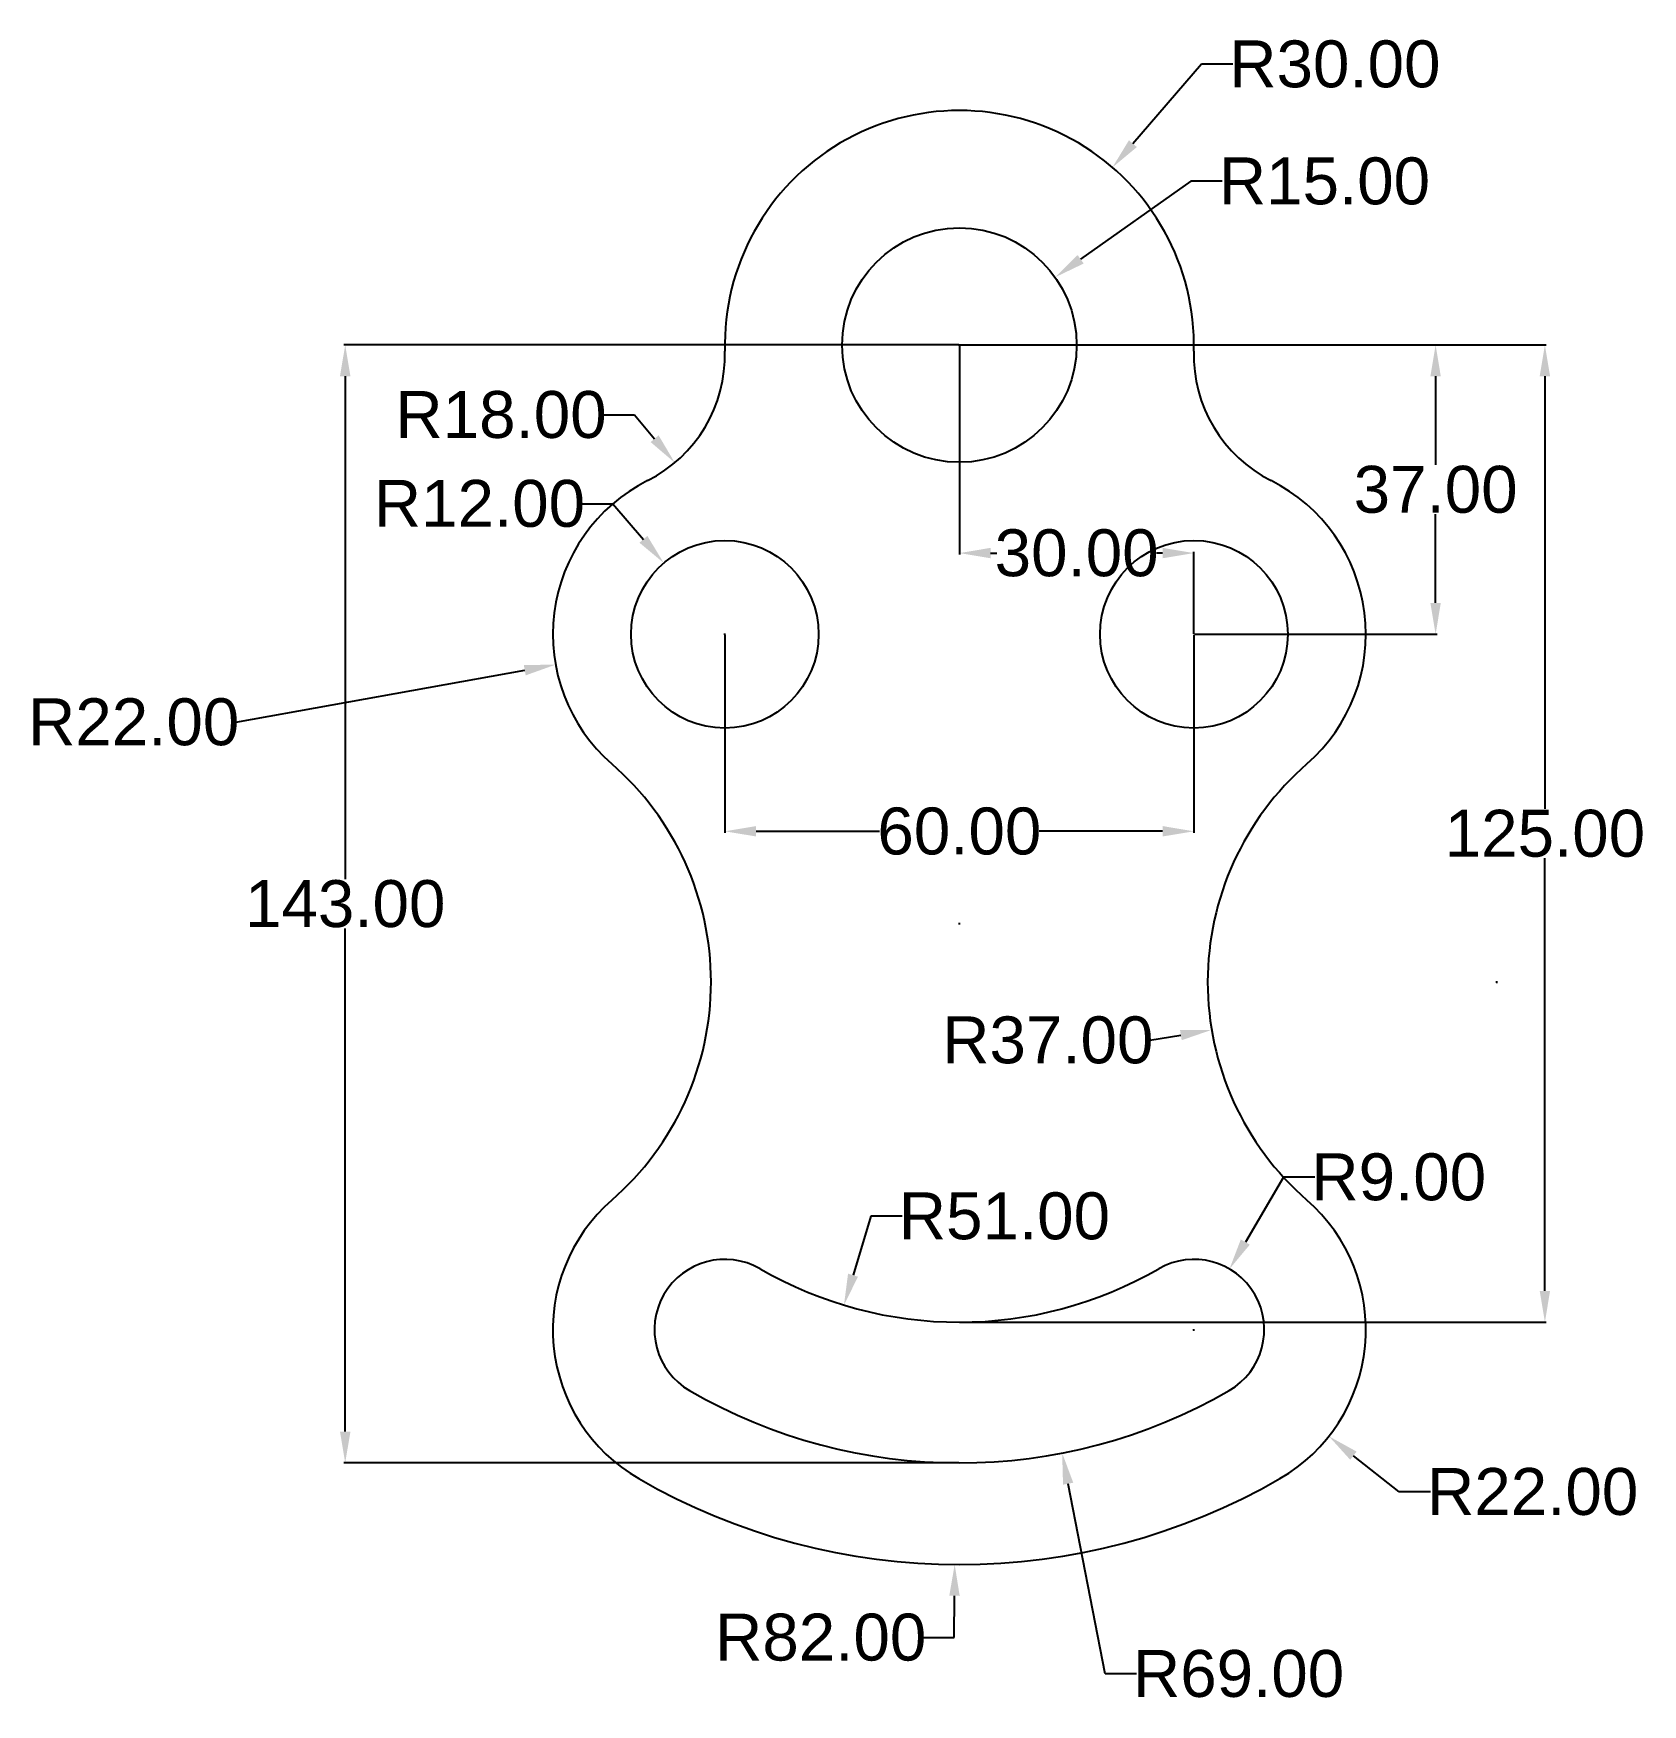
# Model space of a CAD drawing. Header units: centimetres. Extents: x 183 to 389, y 31 to 244.
import ezdxf

# ---------------------------------------------------------------- set-up
doc = ezdxf.new("R2010")
doc.units = ezdxf.units.CM
doc.header["$MEASUREMENT"] = 0
doc.styles.get("Standard").update_dxf_attribs({"font": 'arial.ttf'})
doc.dimstyles.get("Standard").update_dxf_attribs({"dimtxt": 6, "dimasz": 4, "dimexe": 0.18, "dimexo": 0.0625, "dimgap": 0.09, "dimtad": 0, "dimtih": 1, "dimtoh": 1, "dimzin": 0, "dimdsep": 46, "dimtxsty": 'Standard', "dimcen": 0.09, "dimclrd": 2, "dimclre": 2, "dimclrt": 2, "dimadec": 0, "dimazin": 0, "dimtfac": 1, "dimtofl": 0, "dimtmove": 0, "dimatfit": 3, "dimfxl": 1, "dimtfillclr": 2, "dimtolj": 1, "dimtzin": 0, "dimarcsym": 0})

# ---------------------------------------------------------------- blocks, each defined once
blk = doc.blocks.new('*D5')
at = {"color": 2, "lineweight": -2, "transparency": 16777216}
for p, q in [((271.93, 167.37), (271.93, 142.05)), ((331.93, 167.37), (331.93, 142.05)), ((275.93, 142.23), (291.71, 142.23)), ((327.93, 142.23), (312.15, 142.23))]:
    blk.add_line(p, q, dxfattribs=at)
at = {"color": 2, "transparency": 16777216}
for points in [[(275.93, 142.9), (275.93, 141.57), (271.93, 142.23)], [(327.93, 142.9), (327.93, 141.57), (331.93, 142.23)]]:
    blk.add_solid(points, dxfattribs=at)
at = {"layer": 'Defpoints', "color": 0, "transparency": 16777216}
for p in [(271.93, 167.44), (331.93, 167.44), (331.93, 142.23)]:
    blk.add_point(p, dxfattribs=at)
at = {"color": 2, "transparency": 16777216, "insert": (301.93, 142.23), "char_height": 6, "attachment_point": 5}
blk.add_mtext('\\A1;60.00', dxfattribs=at)
blk = doc.blocks.new('*D6')
at = {"color": 2, "lineweight": -2, "transparency": 16777216}
for p, q in [((301.99, 204.44), (377.01, 204.44)), ((376.83, 200.44), (376.83, 145.09)), ((376.83, 83.44), (376.83, 138.78)), ((301.99, 79.44), (377.01, 79.44))]:
    blk.add_line(p, q, dxfattribs=at)
at = {"color": 2, "transparency": 16777216}
for points in [[(376.16, 200.44), (377.49, 200.44), (376.83, 204.44)], [(376.16, 83.44), (377.49, 83.44), (376.83, 79.44)]]:
    blk.add_solid(points, dxfattribs=at)
at = {"layer": 'Defpoints', "color": 0, "transparency": 16777216}
for p in [(301.93, 204.44), (301.93, 79.44), (376.83, 79.44)]:
    blk.add_point(p, dxfattribs=at)
at = {"color": 2, "transparency": 16777216, "insert": (376.83, 141.94), "char_height": 6, "attachment_point": 5}
blk.add_mtext('\\A1;125.00', dxfattribs=at)
blk = doc.blocks.new('*D7')
at = {"color": 2, "lineweight": -2, "transparency": 16777216}
for p, q in [((301.87, 204.44), (223.19, 204.44)), ((223.37, 200.44), (223.37, 136.09)), ((223.37, 65.44), (223.37, 129.78)), ((301.87, 61.44), (223.19, 61.44))]:
    blk.add_line(p, q, dxfattribs=at)
at = {"color": 2, "transparency": 16777216}
for points in [[(222.7, 200.44), (224.04, 200.44), (223.37, 204.44)], [(222.7, 65.44), (224.04, 65.44), (223.37, 61.44)]]:
    blk.add_solid(points, dxfattribs=at)
at = {"layer": 'Defpoints', "color": 0, "transparency": 16777216}
for p in [(301.93, 204.44), (223.37, 61.44), (301.93, 61.44)]:
    blk.add_point(p, dxfattribs=at)
at = {"color": 2, "transparency": 16777216, "insert": (223.37, 132.94), "char_height": 6, "attachment_point": 5}
blk.add_mtext('\\A1;143.00', dxfattribs=at)
blk = doc.blocks.new('*D8')
at = {"color": 2, "lineweight": -2, "transparency": 16777216}
for p, q in [((301.99, 204.44), (363.03, 204.44)), ((362.85, 200.44), (362.85, 189.09)), ((362.85, 171.44), (362.85, 182.78)), ((331.99, 167.44), (363.03, 167.44))]:
    blk.add_line(p, q, dxfattribs=at)
at = {"color": 2, "transparency": 16777216}
for points in [[(362.18, 200.44), (363.51, 200.44), (362.85, 204.44)], [(362.18, 171.44), (363.51, 171.44), (362.85, 167.44)]]:
    blk.add_solid(points, dxfattribs=at)
at = {"layer": 'Defpoints', "color": 0, "transparency": 16777216}
for p in [(301.93, 204.44), (331.93, 167.44), (362.85, 167.44)]:
    blk.add_point(p, dxfattribs=at)
at = {"color": 2, "transparency": 16777216, "insert": (362.85, 185.94), "char_height": 6, "attachment_point": 5}
blk.add_mtext('\\A1;37.00', dxfattribs=at)
blk = doc.blocks.new('*D9')
at = {"color": 2, "lineweight": -2, "transparency": 16777216}
for p, q in [((301.93, 204.37), (301.93, 177.64)), ((305.93, 177.82), (306.73, 177.82)), ((327.93, 177.82), (327.13, 177.82)), ((331.93, 167.5), (331.93, 178))]:
    blk.add_line(p, q, dxfattribs=at)
at = {"color": 2, "transparency": 16777216}
for points in [[(305.93, 178.49), (305.93, 177.16), (301.93, 177.82)], [(327.93, 178.49), (327.93, 177.16), (331.93, 177.82)]]:
    blk.add_solid(points, dxfattribs=at)
at = {"layer": 'Defpoints', "color": 0, "transparency": 16777216}
for p in [(301.93, 204.44), (331.93, 177.82), (331.93, 167.44)]:
    blk.add_point(p, dxfattribs=at)
at = {"color": 2, "transparency": 16777216, "insert": (316.93, 177.82), "char_height": 6, "attachment_point": 5}
blk.add_mtext('\\A1;30.00', dxfattribs=at)
blk = doc.blocks.new('*D10')
at = {"color": 2, "lineweight": -2, "transparency": 16777216}
for p, q in [((332.89, 240.36), (324.12, 230.19)), ((336.89, 240.36), (332.89, 240.36)), ((301.84, 204.44), (302.02, 204.44)), ((301.93, 204.35), (301.93, 204.53))]:
    blk.add_line(p, q, dxfattribs=at)
at = {"color": 2, "transparency": 16777216}
blk.add_solid([(323.62, 230.63), (324.63, 229.76), (321.51, 227.16)], dxfattribs=at)
at = {"layer": 'Defpoints', "color": 0, "transparency": 16777216}
for p in [(321.51, 227.16), (301.93, 204.44)]:
    blk.add_point(p, dxfattribs=at)
at = {"color": 2, "transparency": 16777216, "insert": (349.96, 240.36), "char_height": 6, "attachment_point": 5}
blk.add_mtext('\\A1;R30.00', dxfattribs=at)
blk = doc.blocks.new('*D12')
at = {"color": 2, "lineweight": -2, "transparency": 16777216}
for p, q in [((331.55, 225.39), (317.44, 215.41)), ((335.55, 225.39), (331.55, 225.39)), ((301.84, 204.44), (302.02, 204.44)), ((301.93, 204.35), (301.93, 204.53))]:
    blk.add_line(p, q, dxfattribs=at)
at = {"color": 2, "transparency": 16777216}
blk.add_solid([(317.06, 215.95), (317.83, 214.86), (314.17, 213.1)], dxfattribs=at)
at = {"layer": 'Defpoints', "color": 0, "transparency": 16777216}
for p in [(314.17, 213.1), (301.93, 204.44)]:
    blk.add_point(p, dxfattribs=at)
at = {"color": 2, "transparency": 16777216, "insert": (348.63, 225.39), "char_height": 6, "attachment_point": 5}
blk.add_mtext('\\A1;R15.00', dxfattribs=at)
blk = doc.blocks.new('*D13')
at = {"color": 2, "lineweight": -2, "transparency": 16777216}
for p, q in [((256.38, 195.51), (260.38, 195.51)), ((260.38, 195.51), (262.95, 192.45))]:
    blk.add_line(p, q, dxfattribs=at)
at = {"color": 2, "transparency": 16777216}
blk.add_solid([(263.46, 192.88), (262.44, 192.02), (265.53, 189.38)], dxfattribs=at)
at = {"layer": 'Defpoints', "color": 0, "transparency": 16777216}
for p in [(253.95, 203.17), (265.53, 189.38)]:
    blk.add_point(p, dxfattribs=at)
at = {"color": 2, "transparency": 16777216, "insert": (243.3, 195.51), "char_height": 6, "attachment_point": 5}
blk.add_mtext('\\A1;R18.00', dxfattribs=at)
blk = doc.blocks.new('*D14')
at = {"color": 2, "lineweight": -2, "transparency": 16777216}
for p, q in [((370.6, 122.95), (370.78, 122.95)), ((370.69, 122.86), (370.69, 123.04)), ((326.31, 115.51), (330.26, 116.17))]:
    blk.add_line(p, q, dxfattribs=at)
at = {"color": 2, "transparency": 16777216}
blk.add_solid([(330.15, 116.83), (330.37, 115.51), (334.2, 116.83)], dxfattribs=at)
at = {"layer": 'Defpoints', "color": 0, "transparency": 16777216}
for p in [(370.69, 122.95), (334.2, 116.83)]:
    blk.add_point(p, dxfattribs=at)
at = {"color": 2, "transparency": 16777216, "insert": (313.24, 115.51), "char_height": 6, "attachment_point": 5}
blk.add_mtext('\\A1;R37.00', dxfattribs=at)
blk = doc.blocks.new('*D15')
at = {"color": 2, "lineweight": -2, "transparency": 16777216}
for p, q in [((343.38, 97.99), (338.51, 89.69)), ((347.38, 97.99), (343.38, 97.99)), ((331.84, 78.47), (332.02, 78.47)), ((331.93, 78.38), (331.93, 78.56))]:
    blk.add_line(p, q, dxfattribs=at)
at = {"color": 2, "transparency": 16777216}
blk.add_solid([(337.93, 90.02), (339.08, 89.35), (336.48, 86.24)], dxfattribs=at)
at = {"layer": 'Defpoints', "color": 0, "transparency": 16777216}
for p in [(336.48, 86.24), (331.93, 78.47)]:
    blk.add_point(p, dxfattribs=at)
at = {"color": 2, "transparency": 16777216, "insert": (358.13, 97.99), "char_height": 6, "attachment_point": 5}
blk.add_mtext('\\A1;R9.00', dxfattribs=at)
blk = doc.blocks.new('*D16')
at = {"color": 2, "lineweight": -2, "transparency": 16777216}
for p, q in [((331.84, 78.47), (332.02, 78.47)), ((331.93, 78.38), (331.93, 78.56)), ((358.19, 57.74), (352.33, 62.36)), ((362.19, 57.74), (358.19, 57.74))]:
    blk.add_line(p, q, dxfattribs=at)
at = {"color": 2, "transparency": 16777216}
blk.add_solid([(352.75, 62.88), (351.92, 61.84), (349.2, 64.84)], dxfattribs=at)
at = {"layer": 'Defpoints', "color": 0, "transparency": 16777216}
for p in [(331.93, 78.47), (349.2, 64.84)]:
    blk.add_point(p, dxfattribs=at)
at = {"color": 2, "transparency": 16777216, "insert": (375.26, 57.74), "char_height": 6, "attachment_point": 5}
blk.add_mtext('\\A1;R22.00', dxfattribs=at)
blk = doc.blocks.new('*D17')
at = {"color": 2, "lineweight": -2, "transparency": 16777216}
for p, q in [((301.84, 130.44), (302.02, 130.44)), ((301.93, 130.35), (301.93, 130.53)), ((301.26, 39.11), (301.3, 44.44)), ((297.26, 39.11), (301.26, 39.11))]:
    blk.add_line(p, q, dxfattribs=at)
at = {"color": 2, "transparency": 16777216}
blk.add_solid([(300.64, 44.44), (301.97, 44.43), (301.33, 48.44)], dxfattribs=at)
at = {"layer": 'Defpoints', "color": 0, "transparency": 16777216}
for p in [(301.93, 130.44), (301.33, 48.44)]:
    blk.add_point(p, dxfattribs=at)
at = {"color": 2, "transparency": 16777216, "insert": (284.19, 39.11), "char_height": 6, "attachment_point": 5}
blk.add_mtext('\\A1;R82.00', dxfattribs=at)
blk = doc.blocks.new('*D18')
at = {"color": 2, "lineweight": -2, "transparency": 16777216}
for p, q in [((290.61, 93), (288.33, 85.45)), ((294.61, 93), (290.61, 93))]:
    blk.add_line(p, q, dxfattribs=at)
at = {"color": 2, "transparency": 16777216}
blk.add_solid([(287.69, 85.64), (288.96, 85.25), (287.17, 81.62)], dxfattribs=at)
at = {"layer": 'Defpoints', "color": 0, "transparency": 16777216}
for p in [(301.93, 130.44), (287.17, 81.62)]:
    blk.add_point(p, dxfattribs=at)
at = {"color": 2, "transparency": 16777216, "insert": (307.69, 93), "char_height": 6, "attachment_point": 5}
blk.add_mtext('\\A1;R51.00', dxfattribs=at)
blk = doc.blocks.new('*D19')
at = {"color": 2, "lineweight": -2, "transparency": 16777216}
for p, q in [((301.84, 130.44), (302.02, 130.44)), ((301.93, 130.35), (301.93, 130.53)), ((320.57, 34.46), (315.85, 58.77)), ((324.57, 34.46), (320.57, 34.46))]:
    blk.add_line(p, q, dxfattribs=at)
at = {"color": 2, "transparency": 16777216}
blk.add_solid([(316.5, 58.9), (315.19, 58.65), (315.08, 62.7)], dxfattribs=at)
at = {"layer": 'Defpoints', "color": 0, "transparency": 16777216}
for p in [(301.93, 130.44), (315.08, 62.7)]:
    blk.add_point(p, dxfattribs=at)
at = {"color": 2, "transparency": 16777216, "insert": (337.64, 34.46), "char_height": 6, "attachment_point": 5}
blk.add_mtext('\\A1;R69.00', dxfattribs=at)
blk = doc.blocks.new('*D20')
at = {"color": 2, "lineweight": -2, "transparency": 16777216}
for p, q in [((253.61, 184.14), (257.61, 184.14)), ((257.61, 184.14), (261.52, 179.58)), ((271.84, 167.44), (272.02, 167.44)), ((271.93, 167.35), (271.93, 167.53))]:
    blk.add_line(p, q, dxfattribs=at)
at = {"color": 2, "transparency": 16777216}
blk.add_solid([(262.02, 180.02), (261.01, 179.15), (264.12, 176.55)], dxfattribs=at)
at = {"layer": 'Defpoints', "color": 0, "transparency": 16777216}
for p in [(264.12, 176.55), (271.93, 167.44)]:
    blk.add_point(p, dxfattribs=at)
at = {"color": 2, "transparency": 16777216, "insert": (240.54, 184.14), "char_height": 6, "attachment_point": 5}
blk.add_mtext('\\A1;R12.00', dxfattribs=at)
blk = doc.blocks.new('*D21')
at = {"color": 2, "lineweight": -2, "transparency": 16777216}
for p, q in [((271.84, 167.44), (272.02, 167.44)), ((271.93, 167.35), (271.93, 167.53)), ((209.39, 156.2), (246.34, 162.84))]:
    blk.add_line(p, q, dxfattribs=at)
at = {"color": 2, "transparency": 16777216}
blk.add_solid([(246.22, 163.5), (246.46, 162.18), (250.28, 163.55)], dxfattribs=at)
at = {"layer": 'Defpoints', "color": 0, "transparency": 16777216}
for p in [(271.93, 167.44), (250.28, 163.55)]:
    blk.add_point(p, dxfattribs=at)
at = {"color": 2, "transparency": 16777216, "insert": (196.31, 156.2), "char_height": 6, "attachment_point": 5}
blk.add_mtext('\\A1;R22.00', dxfattribs=at)

msp = doc.modelspace()

# ---------------------------------------------------------------- linework, layer by layer
for centre, radius in [((301.929, 204.435), 15), ((271.929, 167.435), 12), ((331.929, 167.435), 12)]:
    msp.add_circle(centre, radius)
for centre, radius, start, end in [((301.929, 204.435), 30, 358.48341, 181.51659), ((253.946, 203.165), 18, 296.71672, 1.51659), ((349.912, 203.165), 18, 178.48341, 243.28328), ((271.929, 167.435), 22, 116.71672, 228.93033), ((331.929, 167.435), 22, 311.06967, 63.28328), ((233.167, 122.955), 37, 311.06967, 48.93033), ((370.69, 122.955), 37, 131.06967, 228.93033), ((271.929, 78.474), 22, 131.06967, 240), ((331.929, 78.474), 22, 300, 48.93033), ((271.929, 78.474), 9, 60, 240), ((301.929, 130.435), 51, 240, 300), ((331.929, 78.474), 9, 300, 120), ((301.929, 130.435), 69, 240, 300), ((301.929, 130.435), 82, 240, 300)]:
    msp.add_arc(centre, radius, start, end)

# ---------------------------------------------------------------- dimensions: what is measured, and where the dimension line sits
for center, mpoint, picture, middle in [((301.929, 204.435), (321.513, 227.161), '*D10', (349.961, 240.36)), ((301.929, 204.435), (314.175, 213.098), '*D12', (348.629, 225.392)), ((253.946, 203.165), (265.526, 189.385), '*D13', (243.305, 195.509)), ((271.929, 167.435), (264.12, 176.547), '*D20', (240.538, 184.14)), ((271.929, 167.435), (250.275, 163.546), '*D21', (209.389, 156.203)), ((301.929, 130.435), (301.331, 48.438), '*D17', (284.189, 39.114)), ((301.929, 130.435), (287.169, 81.618), '*D18', (307.685, 93.002)), ((301.929, 130.435), (315.084, 62.701), '*D19', (337.644, 34.457)), ((331.929, 78.474), (336.484, 86.236), '*D15', (358.125, 97.99)), ((331.929, 78.474), (349.195, 64.84), '*D16', (375.26, 57.742))]:
    dim = msp.add_radius_dim(center=center, mpoint=mpoint, dimstyle='Standard')
    dim.commit()
    dim.dimension.update_dxf_attribs({"geometry": picture, "text_midpoint": middle, "dimtype": 164})
for base, p2, picture, middle in [((223.37, 61.435), (301.929, 61.435), '*D7', (223.37, 132.935)), ((376.826, 79.435), (301.929, 79.435), '*D6', (376.826, 141.935)), ((362.846, 167.435), (331.929, 167.435), '*D8', (362.846, 185.935))]:
    dim = msp.add_linear_dim(base=base, p1=(301.929, 204.435), p2=p2, angle=90, dimstyle='Standard')
    dim.commit()
    dim.dimension.update_dxf_attribs({"geometry": picture, "text_midpoint": middle})
for base, p1, picture, middle in [((331.929, 177.824), (301.929, 204.435), '*D9', (316.929, 177.824)), ((331.929, 142.232), (271.929, 167.435), '*D5', (301.929, 142.232))]:
    dim = msp.add_linear_dim(base=base, p1=p1, p2=(331.929, 167.435), dimstyle='Standard')
    dim.commit()
    dim.dimension.update_dxf_attribs({"geometry": picture, "text_midpoint": middle})
dim = msp.add_radius_dim(center=(370.69, 122.955), mpoint=(334.201, 116.832), dimstyle='Standard')
dim.commit()
dim.dimension.update_dxf_attribs({"geometry": '*D14', "text_midpoint": (313.236, 115.508)})

doc.saveas('drawing.dxf')
